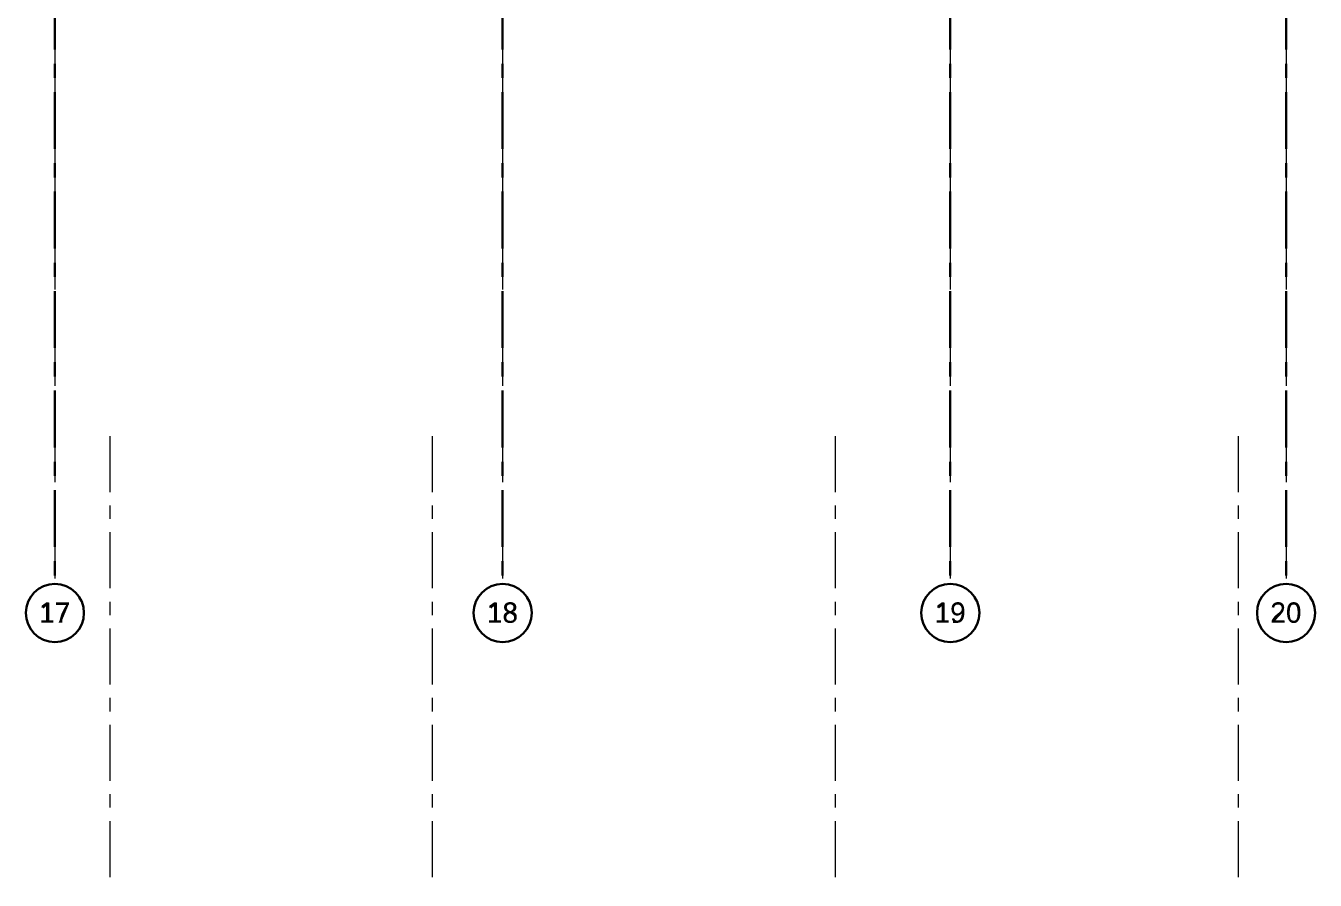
# Model space of a CAD drawing. Header units: millimetres. Extents: x -4000 to 187956, y -58990 to 162485.
# Drawn here: x 132350 to 161150, y -23106 to -4021 of the extents above; entities that cross this region are included whole.
import ezdxf

# ---------------------------------------------------------------- set-up
doc = ezdxf.new("R2010")
doc.units = ezdxf.units.MM
doc.linetypes.add('Grid Line', pattern=[2222.5, 1270, -317.5, 317.5, -317.5])
doc.linetypes.add('Grid Line 12_5mm', pattern=[2150, 1250, -300, 300, -300])
doc.layers.add('S-GRID', color=1, linetype='Continuous', lineweight=30)
doc.layers.add('S-GRID-IDEN', color=1, linetype='Continuous', lineweight=30)
doc.styles.add('Arial', font='arial.ttf', dxfattribs={"height": 450})
doc.styles.add('Trebuchet MS_1', font='trebuc.ttf', dxfattribs={"height": 450})

# ---------------------------------------------------------------- blocks, each defined once
blk = doc.blocks.new('CMF2_NHAPHUTRO_S_rvt-1-FFS - TANG 1')
at = {"layer": 'S-GRID', "linetype": 'Grid Line 12_5mm', "lineweight": 9}
for p, q in [((134230, -13185), (134230, -57690)), ((141430, -13185), (141430, -57690)), ((150430, -13185), (150430, -57690)), ((159430, -13185), (159430, -57690))]:
    blk.add_line(p, q, dxfattribs=at)
blk = doc.blocks.new('Grid - M_Grid Head - Circle-4774-FFS - TANG 1')
at = {"layer": 'S-GRID-IDEN', "color": 250, "lineweight": 9}
blk.add_circle((0, 0), 6.5, dxfattribs=at)
blk = doc.blocks.new('CMF2_NHAXUONG_A_rvt-1-FFS - TANG 1')
at = {"layer": 'S-GRID', "linetype": 'Grid Line 12_5mm', "lineweight": 9}
for p, q in [((133000, 161185), (133000, -16487)), ((143000, 161185), (143000, -16487)), ((153000, 161185), (153000, -16487)), ((160500, 161185), (160500, -16487))]:
    blk.add_line(p, q, dxfattribs=at)
at = {"layer": 'S-GRID-IDEN', "lineweight": 9, "char_height": 450, "width": 801.69, "attachment_point": 1, "style": 'Trebuchet MS_1', "bg_fill": 3, "box_fill_scale": 1.25, "bg_fill_color": 256, "bg_fill_true_color": 13158600, "bg_fill_transparency": 0}
for s, insert in [('17', (132666, -16907)), ('18', (142666, -16907)), ('19', (152666, -16907)), ('20', (160166, -16907))]:
    blk.add_mtext(s, dxfattribs=dict(at, insert=insert))
at = {"layer": 'S-GRID-IDEN', "color": 10, "lineweight": 5, "xscale": 99.99999999999993, "yscale": 99.99999999999993, "zscale": 99.99999999999993, "rotation": 180}
for p in [(133000, -17137), (143000, -17137), (153000, -17137), (160500, -17137)]:
    blk.add_blockref('Grid - M_Grid Head - Circle-4774-FFS - TANG 1', p, dxfattribs=at)
blk = doc.blocks.new('Grid - M_Grid Head - Circle 2-61448-FFS - TANG 1')
at = {"layer": 'S-GRID-IDEN'}
blk.add_circle((0, 0), 6.5, dxfattribs=at)

msp = doc.modelspace()

# ---------------------------------------------------------------- block references
at = {"lineweight": 5}
msp.add_blockref('CMF2_NHAPHUTRO_S_rvt-1-FFS - TANG 1', (0, 0), dxfattribs=at)

# ---------------------------------------------------------------- next in the draw order: block references
msp.add_blockref('CMF2_NHAXUONG_A_rvt-1-FFS - TANG 1', (0, 0), dxfattribs=at)

# ---------------------------------------------------------------- next in the draw order: linework, layer by layer
at = {"layer": 'S-GRID', "linetype": 'Grid Line'}
for p, q in [((133000, 161185), (133000, -16487)), ((143000, 161185), (143000, -16487)), ((153000, 161185), (153000, -16487)), ((160500, 161185), (160500, -16487))]:
    msp.add_line(p, q, dxfattribs=at)

# ---------------------------------------------------------------- next in the draw order: block references
at = {"layer": 'S-GRID-IDEN', "xscale": 99.99999999999993, "yscale": 99.99999999999993, "zscale": 99.99999999999993, "rotation": 180}
for p in [(133000, -17137), (143000, -17137), (153000, -17137), (160500, -17137)]:
    msp.add_blockref('Grid - M_Grid Head - Circle 2-61448-FFS - TANG 1', p, dxfattribs=at)

# ---------------------------------------------------------------- next in the draw order: texts
at = {"layer": 'S-GRID-IDEN', "char_height": 450, "width": 849.79, "attachment_point": 1, "style": 'Arial'}
for s, insert in [('17', (132646, -16900)), ('18', (142646, -16900)), ('19', (152646, -16900)), ('20', (160146, -16900))]:
    msp.add_mtext(s, dxfattribs=dict(at, insert=insert))

doc.saveas('drawing.dxf')
